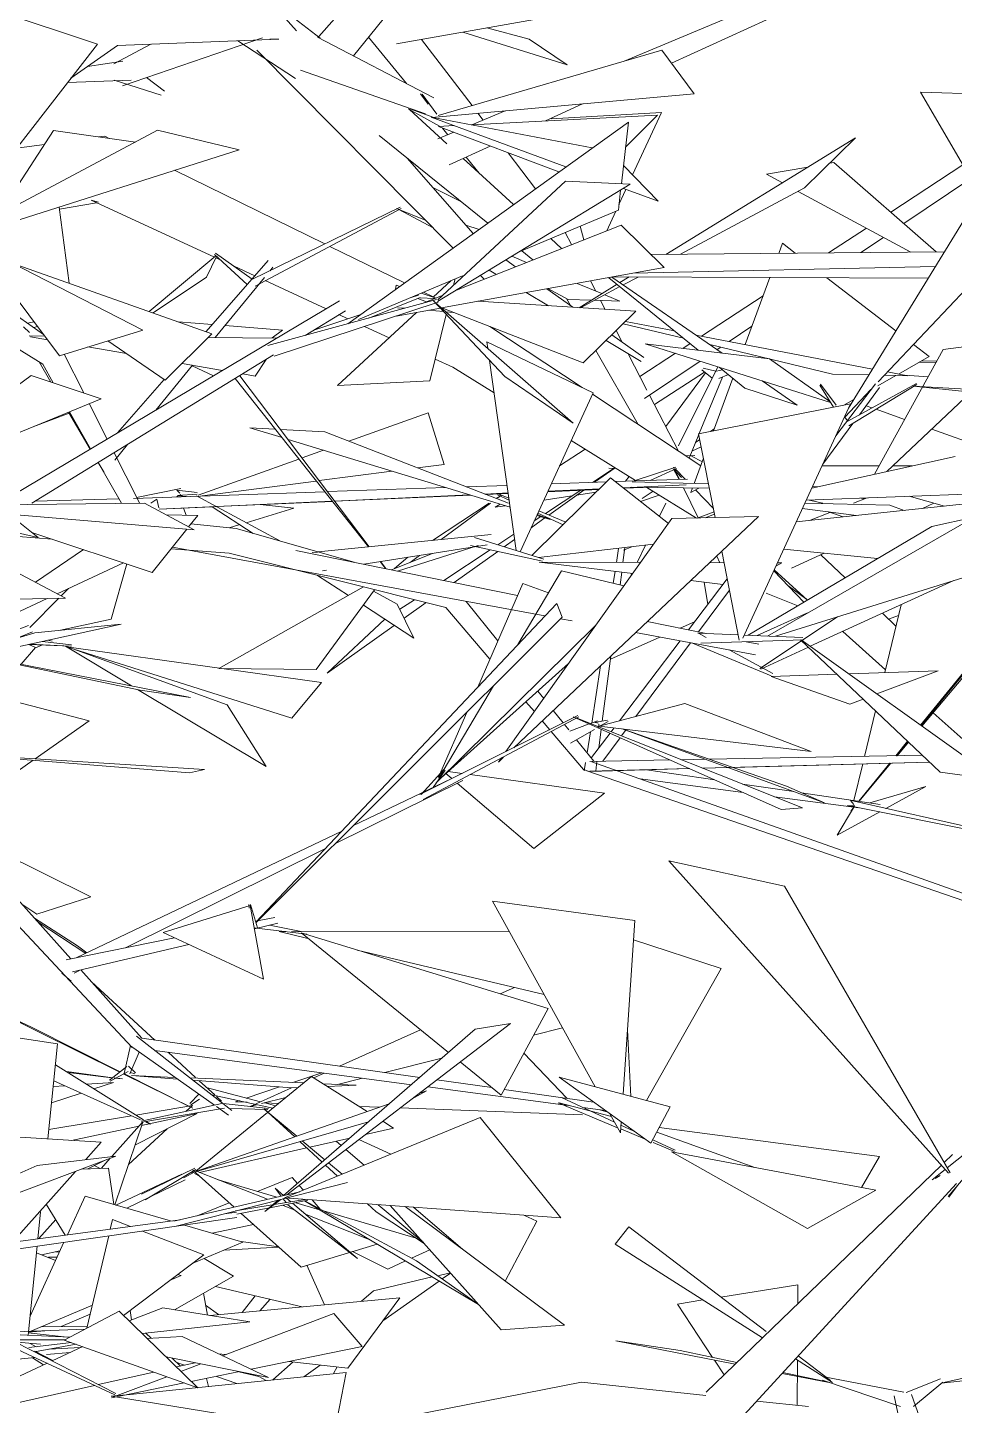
# Model space of a CAD drawing. Header units: millimetres. Extents: x 78096 to 288885, y -20632 to 149556.
# Drawn here: x 252713.9 to 253022, y 92633.3 to 93091.3 of the extents above; entities that cross this region are included whole.
import ezdxf

# ---------------------------------------------------------------- set-up
doc = ezdxf.new("R2010")
doc.units = ezdxf.units.MM
doc.layers.add('G-IMPT', color=8, linetype='Continuous', lineweight=9)
doc.layers.add('L-PLNT', color=71, linetype='Continuous', lineweight=9)

# ---------------------------------------------------------------- blocks, each defined once
blk = doc.blocks.new('ZZ-V - Tree Broadleaf 1 - 3dtree rotund SIMPLU-4826059-TOMH A-A')
at = {"layer": 'G-IMPT'}
for p, q in [((27140.07, 93085.89), (27284.32, 93111.38)), ((27184.18, 93087.42), (27170.14, 93091.2)), ((27130.86, 93088.14), (27143.4, 93072.69)), ((27148.45, 93087.37), (27165.25, 93065.34)), ((27196.8, 93078.94), (27162.13, 93089.78)), ((27184.18, 93087.42), (27196.8, 93078.94)), ((27314.3, 93069.79), (27333.98, 93035.99)), ((27314.3, 93069.79), (27347.87, 93068.77)), ((27167.19, 93062.79), (27168.9, 93060.55)), ((27041.2, 93054.94), (27043.12, 93055.2)), ((27043.12, 93055.2), (27044.64, 93054.45)), ((27155.42, 93057.88), (27157.22, 93055.67)), ((27013.84, 93051.22), (27023.07, 93052.47)), ((27177.21, 93049.66), (27186.33, 93037.7)), ((27163.27, 93048.22), (27167.57, 93042.92)), ((27328.36, 93045.64), (27304.39, 93029.92)), ((27066.35, 93043.83), (27116.29, 93019.38)), ((27330.98, 93041.14), (27308.74, 93026.13)), ((27028.09, 93030.88), (27040.35, 93033.08)), ((27038.59, 93033.89), (27041.11, 93033.22)), ((27038.59, 93033.89), (27079.6, 93014.97)), ((27196.23, 93023.2), (27198.32, 93019.15)), ((27296.29, 93024.61), (27283.72, 93016.37)), ((27117.97, 93018.56), (27142.81, 93006.39)), ((27301.96, 93021.55), (27294.44, 93016.47)), ((27080.06, 93014.75), (27081.5, 93014.09)), ((27086.11, 93011.96), (27093.04, 93008.76)), ((27096.5, 93007.17), (27116.7, 92997.84)), ((27204.58, 93007.06), (27206.32, 93003.69)), ((27149.1, 93003.32), (27152.35, 93001.73)), ((27196.58, 93001.23), (27197.93, 92998.87)), ((27207.94, 93000.57), (27209.46, 92997.62)), ((27261.97, 93002.12), (27241.52, 92988.7)), ((27120.95, 92995.88), (27123.95, 92994.49)), ((27129.5, 92991.93), (27137.67, 92988.16)), ((27171.13, 92991.93), (27201.88, 92971.64)), ((27213.12, 92990.56), (27215.12, 92986.7)), ((27258.28, 92992.05), (27250.7, 92986.94)), ((27237.73, 92986.22), (27235.33, 92984.65)), ((27153, 92981.08), (27158.87, 92978.37)), ((27206.41, 92983.99), (27220.46, 92959.37)), ((27217.09, 92982.88), (27223.38, 92970.73)), ((27232.83, 92983.01), (27221.03, 92975.27)), ((27247.87, 92985.02), (27246.67, 92984.22)), ((27158.87, 92978.37), (27172.56, 92969.9)), ((27241.04, 92980.41), (27222.56, 92967.94)), ((27225.82, 92966.01), (27242.49, 92976.79)), ((27242.8, 92976.54), (27229.64, 92958.65)), ((27246.98, 92978.53), (27233.81, 92952.29)), ((27241.65, 92977.47), (27245.07, 92974.72)), ((27242.01, 92978.04), (27246.26, 92977.08)), ((27248.43, 92977.53), (27246.47, 92977.03)), ((27319.55, 92980.09), (27313.71, 92979.96)), ((27319.8, 92980.55), (27314.46, 92980.39)), ((27248.5, 92975.1), (27240.74, 92956.31)), ((27250.43, 92975.91), (27247.3, 92974.6)), ((27309.04, 92975.72), (27316.82, 92975.15)), ((27205.22, 92969.43), (27241.24, 92945.65)), ((27224.24, 92969.07), (27233.84, 92950.53)), ((27298.13, 92964.88), (27296.18, 92965.57)), ((27309.02, 92961), (27299.52, 92964.39)), ((27245.75, 92957.95), (27244.53, 92957.05)), ((27337.48, 92950.87), (27318.03, 92957.8)), ((27198.16, 92954.04), (27219.61, 92940.76)), ((27240.61, 92955.98), (27237.39, 92948.19)), ((27240.92, 92954.39), (27239.53, 92953.37)), ((27194.28, 92945.61), (27202.84, 92951.14)), ((27236.34, 92948.88), (27239.29, 92949.02)), ((27241.61, 92947.08), (27238.22, 92948.84)), ((27238.33, 92950.45), (27241.41, 92951.88)), ((27205.32, 92940.1), (27212.77, 92945)), ((27205.96, 92940.12), (27212.78, 92944.99)), ((27210.73, 92944.85), (27213.25, 92944.69)), ((27300.52, 92945.58), (27281.55, 92945.63)), ((27311.52, 92945.55), (27305.12, 92945.57)), ((27217.45, 92942.09), (27216.26, 92940.48)), ((27189.05, 92934.22), (27198.55, 92935.64)), ((27189.6, 92929.75), (27201.39, 92937.51)), ((27190.75, 92929.26), (27202.36, 92937.55)), ((27199.98, 92935.85), (27206.49, 92936.82)), ((27221.27, 92933.76), (27227.48, 92935.88)), ((27221.82, 92934.74), (27225.43, 92937.15)), ((27223.38, 92938.42), (27239.81, 92928.25)), ((27296.55, 92934.93), (27291.98, 92933.15)), ((27172.96, 92931.81), (27174.55, 92932.84)), ((27172.96, 92931.81), (27176.28, 92932.31)), ((27227.54, 92928.85), (27229.63, 92933.15)), ((27295.69, 92934.6), (27294.42, 92934.85)), ((27318.75, 92933.15), (27314.97, 92931.44)), ((27184.84, 92925.04), (27189.86, 92928.62)), ((27185.88, 92927.3), (27188.04, 92928.72)), ((27284.19, 92930.12), (27277.37, 92927.46)), ((27173.83, 92919.37), (27179.12, 92922.85)), ((27155.84, 92907.52), (27171.24, 92917.66)), ((27159.31, 92906.82), (27173.75, 92917.12)), ((27175.95, 92918.7), (27179.36, 92921.13)), ((27220.08, 92913.48), (27222.86, 92919.21)), ((27282.28, 92916.56), (27271.36, 92911.6)), ((27281.17, 92916.06), (27289.23, 92908.39)), ((27217.54, 92908.23), (27218.32, 92909.85)), ((27265.63, 92910.99), (27276.76, 92901)), ((27243.57, 92899.51), (27242.37, 92906.94)), ((27276.55, 92901.2), (27270.18, 92905.84)), ((27141.23, 92897.91), (27146.09, 92901.11)), ((27142.68, 92894.94), (27149.96, 92900.14)), ((27136.28, 92894.6), (27117.06, 92876.65)), ((27239.19, 92893.73), (27234.38, 92891.61)), ((27301.62, 92896.59), (27306.12, 92892.31)), ((27306.96, 92895.82), (27303.66, 92894.65)), ((27117.06, 92876.65), (27139.38, 92892.58)), ((27288.42, 92890.54), (27302.63, 92877.8)), ((27020.17, 92885.16), (27022.41, 92886.07)), ((27024.18, 92887.61), (27025.63, 92887.37)), ((27227.7, 92888.66), (27211.2, 92881.38)), ((27318.51, 92863.55), (27332.44, 92851.05)), ((27038.54, 92802.3), (26980.66, 92831.05)), ((27038.54, 92802.3), (27020.55, 92796.62)), ((27020.55, 92796.62), (27015.59, 92799.93))]:
    blk.add_line(p, q, dxfattribs=at)
blk = doc.blocks.new('ZZ-V - Tree Broadleaf 1 - 3dtree rotund SIMPLU-4826034-TOMH A-A')
at = {"layer": 'G-IMPT'}
for p, q in [((27213.49, 93200.55), (27114.32, 93088.28)), ((27208.54, 93184.11), (27125.77, 93081.86)), ((27284.02, 93108.69), (27215.76, 93080.14)), ((26997.62, 93100.01), (27040.69, 93085.8)), ((27095.55, 93102.61), (27114.75, 93087.78)), ((27106.83, 93090.17), (27102.25, 93095.43)), ((27275.71, 93099.62), (27231.53, 93079.42)), ((27047.35, 93085.37), (27101.01, 93087.47)), ((27048.99, 93071.96), (27095.6, 93087.88)), ((27087.39, 93086.93), (27106.58, 93074.31)), ((27101.01, 93087.47), (27097.99, 93087.42)), ((27152.56, 93067.93), (27113.84, 93088.07)), ((26993.47, 93024.98), (27040.69, 93085.8)), ((27031.89, 93074.46), (27047.35, 93085.37)), ((27046.15, 93079.24), (27058.49, 93085.8)), ((27158.96, 93018.01), (27093.65, 93083.79)), ((27228.29, 93083.82), (27153.97, 93062.04)), ((27228.29, 93083.82), (27239.03, 93069.24)), ((27037.36, 93078.32), (27049.2, 93080.14)), ((27149.79, 93062.59), (27108.25, 93077.07)), ((27030.78, 93073.04), (27051.89, 93073.84)), ((27061.89, 93068.77), (27046.29, 93073.84)), ((27063, 93070.13), (27056.98, 93074.68)), ((27356.77, 93073.18), (27290.36, 92964.77)), ((27150.67, 93065.79), (27148.04, 93069.21)), ((27153.5, 93062.52), (27148.63, 93069.1)), ((27239.03, 93069.24), (27151.83, 93061.41)), ((27391.02, 93069.68), (27300.21, 92973.49)), ((27154.4, 93058.46), (27143.97, 93064.3)), ((27144.48, 93064.02), (27156.9, 93052.67)), ((27152.51, 93061.36), (27144.58, 93064.32)), ((27176.19, 93063.6), (27165.17, 93058.99)), ((27201.97, 93065.91), (27189.63, 93060.27)), ((27217.18, 93059.88), (27123.91, 92992.8)), ((27205.19, 93051.26), (27151.66, 93061.54)), ((27196.4, 93044.94), (27151.66, 93061.54)), ((27159.34, 93058.69), (27154.03, 93058.41)), ((27226.83, 93062.21), (27164.98, 93058.98)), ((27228.22, 93063.09), (27191.53, 93060.95)), ((27217.18, 93059.88), (27214.85, 93039.33)), ((27226.83, 93062.21), (27216.23, 93051.55)), ((27228.22, 93063.09), (27218.61, 93042.3)), ((26993.06, 93021.2), (27060.7, 93057.15)), ((27026.06, 93057.06), (27007.81, 93029.04)), ((27026.06, 93057.06), (27053.33, 93053.23)), ((27087.79, 93050.66), (27060.7, 93057.15)), ((27134.37, 93055.45), (27170.43, 93026.26)), ((27159.16, 93056.47), (27153.87, 93054.26)), ((27194.1, 93043.28), (27154.03, 93058.41)), ((27292.71, 93054.63), (27229.61, 93015.88)), ((27292.71, 93054.63), (27275.77, 93037.96)), ((27087.79, 93050.66), (26994.56, 93020.94)), ((27171.3, 93051.89), (27157.62, 93045.64)), ((27165.6, 93022.78), (27143.68, 93047.92)), ((27162.27, 93047.76), (27179.03, 93032.45)), ((27215.54, 93045.47), (27227.09, 93033.55)), ((27263.12, 93042.51), (27276.87, 93044.9)), ((27284.1, 93046.16), (27285.48, 93046.4)), ((27319.55, 93016.7), (27285.48, 93046.4)), ((27263.12, 93042.51), (27268.37, 93039.68)), ((27152.19, 93038.16), (27161.69, 93033.34)), ((27217.84, 93039.2), (27153.79, 93000.24)), ((27196.33, 93040.18), (27153.87, 93000.83)), ((27196.33, 93040.18), (27217.84, 93039.2)), ((27214.61, 93037.23), (27213.86, 93030.63)), ((27216.4, 93037.51), (27214.07, 93032.47)), ((27227.09, 93033.55), (27215.58, 93037.82)), ((27275.77, 93037.96), (27234.53, 93015.92)), ((27273.64, 93036.83), (27311.1, 93016.63)), ((27027.99, 93031.6), (27031.28, 93006.3)), ((27141.37, 93031.64), (27092.23, 93007.61)), ((27141.71, 93031.16), (27093.13, 93005.38)), ((27140.07, 93031.19), (27149.94, 93027.1)), ((27152.32, 93024.7), (27140.88, 93030.76)), ((27213.86, 93030.63), (27180.9, 93016.73)), ((27213.07, 93030.3), (27210.05, 93023.77)), ((27214.74, 93025.62), (27160.05, 93004.05)), ((27167.54, 93024.18), (27163.12, 93025.62)), ((27201.2, 93025.3), (27202.43, 93020.77)), ((27214.74, 93025.62), (27229.04, 93011.49)), ((27028.07, 92982.22), (27000.49, 93019.04)), ((27055.85, 92990.7), (27000.7, 93018.97)), ((27191.39, 93021.16), (27195.01, 93017.84)), ((27268.38, 93019.57), (27267.15, 93016.22)), ((27268.38, 93019.57), (27272.64, 93016.27)), ((27078.79, 92989.51), (27012.4, 93012.97)), ((27057.89, 92996.9), (27080.09, 93015.38)), ((27097.46, 93013.82), (27076.82, 92990.21)), ((27077, 93008.31), (27080.28, 93015.2)), ((27079.59, 93015.84), (27090.49, 93005.85)), ((27079.94, 93016.35), (27092.11, 93007.69)), ((27179.67, 93011.79), (27176.48, 93014.04)), ((27178.47, 93015.25), (27183.33, 93013.23)), ((27181.75, 93017.09), (27185.48, 93014.08)), ((27322.18, 93016.73), (27224.64, 93015.83)), ((26990.85, 93011.79), (27022.78, 92989.28)), ((27077, 93008.31), (27059.24, 92996.42)), ((27099.06, 93011.65), (27098.09, 93010.47)), ((27162.03, 93008.77), (27127.46, 92994.2)), ((27229.04, 93011.49), (27155.09, 92998.11)), ((27169.23, 93007.67), (27168.01, 93008.89)), ((27173.11, 93009.31), (27170.89, 93010.65)), ((27211.7, 93008.35), (27248.35, 92983.06)), ((27211.97, 93008.4), (27316.85, 93008.02)), ((27217.4, 93008.38), (27214.36, 93006.51)), ((27220.4, 93008.37), (27215.48, 93005.74)), ((27319.17, 93011.81), (27218.66, 93009.61)), ((27264.21, 93008.21), (27256.02, 92985.91)), ((27096.2, 93008.16), (27079.88, 92988.26)), ((27140.01, 93005.62), (27139.78, 93004.21)), ((27140.01, 93005.62), (27141.21, 93005.24)), ((27152.29, 93001.68), (27158.24, 93007.18)), ((27159.08, 93005.66), (27159.6, 93007.75)), ((27198.73, 92998.3), (27190.05, 93004.44)), ((27197.18, 93000.91), (27190.41, 93004.5)), ((27200.13, 93006.26), (27208.38, 93002.84)), ((27213.44, 93005.95), (27200.78, 92998.17)), ((27214.4, 93005.16), (27201.26, 92998.14)), ((27240.43, 92984.02), (27210.75, 93008.13)), ((27283.18, 93008.14), (27306.09, 92990.45)), ((26984.59, 93002.97), (27022.55, 92979.39)), ((27121.16, 93000.49), (27008.09, 92933.15)), ((27153.45, 93000.84), (27097.37, 92985.57)), ((27153.94, 92999.97), (27099.45, 92982.05)), ((27147.94, 93001.54), (27130.89, 92994.7)), ((27147.4, 93002.36), (27144.61, 93001.43)), ((27150.08, 93000.12), (27147.19, 93001.24)), ((27152.79, 93001.19), (27147.94, 93001.5)), ((27148.27, 93002.97), (27153.25, 93001.37)), ((27155.34, 93002.2), (27148.44, 92999.47)), ((27152.4, 93000.47), (27176.13, 92975.28)), ((27198.81, 92959.81), (27152.99, 92999.95)), ((27219.67, 92996.98), (27167.11, 93000.29)), ((27190.59, 92998.81), (27183.27, 93003.21)), ((27197.18, 93000.91), (27204.85, 93000.67)), ((27205.93, 93000.63), (27214.32, 93000.37)), ((27209.32, 93002.45), (27214.32, 93000.37)), ((27123.17, 92997.16), (27109.81, 92988.96)), ((27128.29, 92995.95), (27112.64, 92990.69)), ((27120.5, 92972.29), (27146.82, 92996.62)), ((27154.69, 92998.04), (27140, 92995.39)), ((27140.46, 92998.17), (27142.91, 92997.97)), ((27150.69, 92997.32), (27155.77, 92996.89)), ((27151.21, 92973.85), (27156.68, 92995.93)), ((27202.2, 92979.86), (27155.19, 92998.13)), ((27156.56, 92996.83), (27159.08, 92996.62)), ((27219.67, 92996.98), (27202.2, 92979.86)), ((27018.11, 92989.93), (27016.16, 92991.79)), ((27019.66, 92993.45), (27017.5, 92993.01)), ((27020.8, 92991.93), (27019.54, 92991.57)), ((27028.07, 92982.22), (27055.85, 92990.7)), ((27078.86, 92992.55), (27067.6, 92993.47)), ((27102.21, 92990.66), (27083.12, 92992.21)), ((27102.21, 92990.66), (27098.75, 92988.1)), ((27235.54, 92988), (27215.44, 92992.84)), ((27232.54, 92990.43), (27216.19, 92993.58)), ((27023.18, 92988.74), (27017.97, 92988.79)), ((27024.16, 92987.45), (27018.41, 92988.45)), ((27063.24, 92974.06), (27044.15, 92987.13)), ((27078.79, 92989.51), (27063.24, 92974.06)), ((27100.32, 92988.09), (27077.55, 92988.28)), ((27170.19, 92986.84), (27170.5, 92984.61)), ((27170.19, 92986.84), (27205.45, 92969.92)), ((27221.39, 92980.3), (27209.77, 92987.28)), ((27222.38, 92981.56), (27211.67, 92989.14)), ((27264.1, 92981.13), (27222.8, 92986.18)), ((27222.8, 92986.18), (27284.39, 92966.69)), ((27298.32, 92977.78), (27239.65, 92989.06)), ((27285.04, 92976.07), (27244.23, 92985.9)), ((27311.95, 92985.93), (27317.14, 92981.92)), ((27321.86, 92984.29), (27349.96, 92988.05)), ((27099.27, 92982.49), (27018.91, 92933.15)), ((27029.67, 92982.71), (27036.19, 92969.83)), ((27050.33, 92982.9), (27037.55, 92985.12)), ((27096.76, 92980.94), (27093.19, 92975.44)), ((27264.1, 92981.13), (27284.18, 92967.02)), ((27321.86, 92984.29), (27298.98, 92942.79)), ((27306.97, 92976.11), (27317.14, 92981.92)), ((27021.29, 92980.17), (27025.23, 92973.46)), ((27022.55, 92979.39), (27026.05, 92973.19)), ((27072.35, 92979.07), (27060.1, 92964.13)), ((27082.28, 92977.34), (27068.89, 92979.67)), ((27079.27, 92975.55), (27072.17, 92978.85)), ((27093.19, 92975.44), (27088.99, 92976.17)), ((27171.05, 92980.67), (27179.88, 92917.46)), ((27255.9, 92971.46), (27247.34, 92978.42)), ((27309.93, 92975.54), (27303.35, 92976.81)), ((26973.6, 92942.76), (27018.69, 92975.63)), ((27041.92, 92967.92), (27018.69, 92975.63)), ((27062.89, 92974.3), (27047.37, 92956.55)), ((27086.52, 92974.66), (27130.76, 92918.66)), ((27088.06, 92975.53), (27131.06, 92918.69)), ((27151.21, 92973.85), (27120.5, 92972.29)), ((27198.81, 92959.81), (27176.13, 92975.28)), ((27251.91, 92974.7), (27245.49, 92957.24)), ((27261.63, 92973.89), (27273.32, 92965.82)), ((27280.82, 92972.41), (27285.4, 92965.07)), ((27281.05, 92972.77), (27286.23, 92965.75)), ((27297.12, 92975.81), (27285.04, 92976.07)), ((27299.28, 92972.89), (27286.11, 92955.53)), ((27312.91, 92973), (27290.12, 92960.48)), ((27313.11, 92972.67), (27290.5, 92958.89)), ((27300.65, 92971.61), (27293.98, 92962.6)), ((27300.06, 92972.17), (27306.12, 92975.62)), ((27309.93, 92975.54), (27302.3, 92975.7)), ((27391.56, 92963.92), (27311.97, 92972.06)), ((27398.45, 92967.2), (27312.01, 92972.09)), ((27041.92, 92967.92), (26990.04, 92946.47)), ((27181.17, 92917.05), (27205.45, 92969.92)), ((27255.9, 92971.46), (27273.32, 92965.82)), ((27288.79, 92965.74), (27292.1, 92967.62)), ((27297.82, 92970.95), (27289.16, 92961.78)), ((27331.02, 92970.11), (27303.15, 92943.71)), ((27031.28, 92963.16), (27019.54, 92958.67)), ((27031.11, 92963.45), (27038.33, 92951.16)), ((27031.47, 92963.6), (27038.46, 92951.24)), ((27037.98, 92966.29), (27043.94, 92954.51)), ((27124.31, 92953.81), (27150.64, 92963.25)), ((27155.94, 92946.09), (27150.64, 92963.25)), ((27240.55, 92956.27), (27291, 92966.17)), ((27291, 92966.17), (27255.18, 92888.28)), ((27091.32, 92958.27), (27102.07, 92954.98)), ((27091.32, 92958.27), (27099.84, 92957.81)), ((27291.83, 92959.7), (27281.79, 92946.15)), ((27289.14, 92961.8), (27290.07, 92960.54)), ((27101.54, 92957.72), (27116.29, 92956.93)), ((27104.07, 92954.37), (27177.87, 92931.82)), ((27177.33, 92933.15), (27116.29, 92956.93)), ((27240.55, 92956.27), (27246.04, 92928.39)), ((27046.25, 92949.94), (27053.98, 92934.67)), ((27050.72, 92952.68), (27046.5, 92947.54)), ((27108.72, 92948.22), (27115.84, 92950.77)), ((27325.77, 92948.7), (27278.13, 92938.19)), ((26988.24, 92947.91), (27020.97, 92921.79)), ((27040.95, 92946.69), (27042.91, 92943.35)), ((27041.01, 92946.72), (27048.68, 92933.15)), ((27074.17, 92935.83), (27107.7, 92947.85)), ((27155.94, 92946.09), (27147.08, 92944.94)), ((27232.91, 92945.19), (27219.06, 92940.57)), ((27233.19, 92944.75), (27224.38, 92940.76)), ((27232.75, 92944), (27232.18, 92945.17)), ((27234.11, 92941.1), (27232.19, 92944.46)), ((27234.86, 92941.69), (27232.3, 92944.49)), ((27232.72, 92944.62), (27236.05, 92941.17)), ((27242.15, 92948.14), (27239.08, 92939.77)), ((27113.46, 92940.56), (27075.51, 92935.62)), ((27138.57, 92943.83), (27114.42, 92940.68)), ((27211.3, 92941.56), (27185.14, 92915.79)), ((27209.98, 92940.26), (27191.53, 92939.62)), ((27211.3, 92941.56), (27230.55, 92926.49)), ((27236.82, 92941.19), (27212.83, 92940.36)), ((27243.82, 92939.64), (27218.42, 92940.34)), ((27234.16, 92941.1), (27232.93, 92943.63)), ((27263.41, 92889.04), (27353.05, 92940.53)), ((27020.97, 92921.79), (26956.15, 92936.07)), ((27116.27, 92937), (27052.67, 92934.79)), ((27068.42, 92938.06), (27053.71, 92935.05)), ((27068.35, 92935.8), (27066.85, 92935.28)), ((27073.83, 92936.69), (27067.09, 92937.54)), ((27067.09, 92937.54), (27068.15, 92936.5)), ((27073.89, 92936.24), (27067.34, 92935.7)), ((27070.23, 92935.4), (27067.92, 92935.65)), ((27068.42, 92936.05), (27068.15, 92935.7)), ((27101.6, 92920.52), (27073.59, 92935.59)), ((27156.37, 92938.39), (27117.19, 92937.03)), ((27119.55, 92933.91), (27164.27, 92935.98)), ((27164.31, 92935.97), (27119.56, 92933.89)), ((27164.67, 92935.86), (27119.61, 92933.83)), ((27176.85, 92939.11), (27163.26, 92938.63)), ((27169.46, 92936.22), (27177.21, 92936.58)), ((27177.21, 92936.57), (27169.49, 92936.21)), ((27177.23, 92936.42), (27169.8, 92936.09)), ((27173.29, 92934.73), (27174.58, 92935.57)), ((27173.67, 92935.99), (27177.54, 92934.23)), ((27173.76, 92934.94), (27174.97, 92935.82)), ((27173.9, 92936.35), (27177.45, 92934.85)), ((27207.46, 92937.78), (27190.34, 92937.01)), ((27207.66, 92937.98), (27190.41, 92937.18)), ((27190.42, 92937.19), (27207.67, 92937.98)), ((27215.41, 92938.34), (27236.38, 92939.31)), ((27236.38, 92939.31), (27215.42, 92938.34)), ((27222.11, 92938.44), (27215.66, 92938.15)), ((27244.11, 92938.19), (27218.12, 92938.48)), ((27240.36, 92928.36), (27235.53, 92938.29)), ((27238.52, 92938.25), (27237.96, 92936.71)), ((27237.96, 92936.71), (27240.61, 92938.23)), ((27239.5, 92937.6), (27245.43, 92931.45)), ((27337.96, 92936.52), (27276.28, 92934.16)), ((27280.19, 92938.64), (27278.36, 92938.69)), ((27322.3, 92932.21), (27310.49, 92935.47)), ((27314.49, 92859.29), (27380.02, 92939.08)), ((27030.1, 92901.61), (26971.62, 92932.66)), ((27056.36, 92933.18), (27007.35, 92932.65)), ((27047.83, 92934.65), (27020.02, 92933.84)), ((27053.98, 92934.67), (27054.69, 92933.16)), ((27056.36, 92933.18), (27072.84, 92924.3)), ((27058.47, 92933.15), (27060.44, 92934.5)), ((27061.11, 92931.62), (27060.44, 92934.5)), ((27061.21, 92931.22), (27118.74, 92933.87)), ((27118.76, 92933.85), (27061.21, 92931.19)), ((27078.99, 92932.01), (27061.21, 92931.21)), ((27070.24, 92929.17), (27069.31, 92931.57)), ((27092.48, 92923.12), (27078.84, 92932)), ((27118.8, 92933.8), (27080.16, 92932.06)), ((27106.02, 92931.49), (27090.13, 92926.69)), ((27106.02, 92931.49), (27094.77, 92932.72)), ((27152.11, 92920.83), (27170.9, 92933.15)), ((27154.96, 92921.12), (27171.33, 92933.15)), ((27187.42, 92930.66), (27196.4, 92926.89)), ((27342.23, 92934.32), (27272.99, 92927)), ((27275.01, 92931.39), (27293.02, 92929.12)), ((27304.06, 92932.5), (27275.85, 92933.22)), ((27281.78, 92933.15), (27277.27, 92934.19)), ((27304.06, 92932.5), (27308.82, 92930.79)), ((27011.22, 92929.57), (27072.84, 92924.3)), ((27063.51, 92929.32), (27074.03, 92929.08)), ((27071, 92925.29), (27074.03, 92929.08)), ((27071.79, 92926.27), (27086.78, 92924.74)), ((27087.99, 92926.05), (27084.45, 92924.98)), ((27231.67, 92928.06), (27176.48, 92850.62)), ((27260.43, 92928.71), (27179.08, 92851.92)), ((27186.71, 92929.12), (27191.18, 92927.76)), ((27191.18, 92927.76), (27186.86, 92929.44)), ((27187.07, 92929.89), (27195.54, 92926.04)), ((27260.43, 92928.71), (27231.67, 92928.06)), ((27245.66, 92930.28), (27240.07, 92928.25)), ((27245.81, 92929.51), (27242.77, 92928.31)), ((27283.67, 92930.3), (27288.58, 92928.65)), ((27332.09, 92928.49), (27318.02, 92925.45)), ((27008.68, 92922.55), (27025.65, 92921.21)), ((27058.95, 92910.19), (27018.89, 92923.45)), ((27058.95, 92910.19), (27070.38, 92924.51)), ((27086.78, 92924.74), (27126.08, 92913.55)), ((27171.62, 92922.81), (27114.07, 92916.97)), ((27189.04, 92914.56), (27166.05, 92921.83)), ((27318.02, 92925.45), (27257.02, 92889.3)), ((27020.15, 92906.9), (27036.03, 92917.77)), ((27065.24, 92918.07), (27084.45, 92916.55)), ((27189.46, 92895.71), (27065.62, 92918.55)), ((27180.37, 92902.55), (27106.67, 92917.48)), ((27113.83, 92916.94), (27112.05, 92916.76)), ((27170.21, 92919.33), (27129.27, 92912.9)), ((27140.42, 92910.64), (27167.22, 92919.07)), ((27188.69, 92913.9), (27164.66, 92919.08)), ((27187.35, 92915.1), (27225.59, 92919.53)), ((27213.95, 92918.18), (27213.23, 92913.5)), ((27216.04, 92918.42), (27215.4, 92913.5)), ((27218.34, 92918.69), (27215.53, 92917.58)), ((27248.24, 92917.2), (27254.04, 92887.68)), ((27363.84, 92919.49), (27266.05, 92888.94)), ((27300.02, 92914.79), (27268.81, 92917.91)), ((27362.88, 92919.19), (27314.32, 92859.41)), ((27049.37, 92913.36), (27027.37, 92903.06)), ((27045.31, 92894.67), (27050.47, 92912.99)), ((27084.45, 92916.55), (27156.52, 92898.49)), ((27134.64, 92913.75), (27136.45, 92911.45)), ((27134.78, 92913.77), (27136.55, 92911.43)), ((27138.41, 92911.05), (27152.08, 92916.48)), ((27143.9, 92915.2), (27139.48, 92911.48)), ((27144.62, 92913.52), (27147.72, 92915.8)), ((27221.28, 92913.48), (27187.56, 92913.57)), ((27218.66, 92909.81), (27187.56, 92913.57)), ((27248.98, 92913.41), (27244.23, 92913.42)), ((27247.64, 92913.41), (27246.56, 92915.62)), ((27268.2, 92913.35), (27266.18, 92912.2)), ((27268.2, 92913.35), (27266.71, 92913.36)), ((27124.14, 92902.51), (27113.91, 92909.17)), ((27116.83, 92910.95), (27115.52, 92910.75)), ((27194.98, 92910.7), (27180.47, 92886.18)), ((27215.73, 92905.7), (27194.98, 92910.7)), ((27212.77, 92910.52), (27212.16, 92906.56)), ((27214.97, 92910.25), (27214.42, 92906.01)), ((27250.04, 92908.03), (27237.15, 92891.05)), ((27248.64, 92906.18), (27237.93, 92907.47)), ((27265.49, 92910.7), (27275.55, 92900.28)), ((27325.37, 92907.47), (27277.67, 92885.61)), ((27028.68, 92902.37), (27031.09, 92904.81)), ((27081.1, 92878.23), (27129.17, 92905.35)), ((27132.86, 92904.42), (27113.47, 92877.85)), ((27140.37, 92899.67), (27132.49, 92903.91)), ((27182.06, 92906.45), (27167.12, 92872.04)), ((27190.67, 92903.41), (27182.06, 92906.45)), ((27250.78, 92904.28), (27240.48, 92890.38)), ((27262.94, 92903.29), (27273.47, 92899.05)), ((27024.03, 92901.5), (26987, 92884.18)), ((27030.1, 92901.61), (27008.01, 92901.22)), ((27018.26, 92891.85), (27027.89, 92901.57)), ((27193.4, 92899.89), (27093.39, 92793.88)), ((27145.89, 92888.34), (27129.1, 92899.27)), ((27140.37, 92899.67), (27145.89, 92888.34)), ((27156.52, 92898.49), (27171.14, 92881.29)), ((27163.26, 92900.55), (27173.78, 92887.38)), ((27195.21, 92895.28), (27193.4, 92899.89)), ((27307.84, 92899.44), (27302.41, 92876.91)), ((27045.31, 92894.67), (27028.45, 92890.98)), ((27195.21, 92895.28), (27093.42, 92793.81)), ((27198.55, 92894.04), (27194.68, 92894.75)), ((27243.02, 92889.86), (27223.47, 92893.82)), ((27276.77, 92896.72), (27260.01, 92889.18)), ((27286.75, 92895.4), (27260.88, 92878.21)), ((27017.82, 92892.54), (26981.86, 92878.82)), ((27019.88, 92890.14), (26996.92, 92883.26)), ((27048.65, 92892.97), (27000.82, 92882.5)), ((27019.18, 92890.42), (27014.77, 92888.61)), ((27048.65, 92892.97), (27019.88, 92890.14)), ((27206.53, 92892.79), (27153.27, 92840.26)), ((27259.39, 92882.82), (27219.59, 92890.16)), ((27253.7, 92889.43), (27240.3, 92889.97)), ((27243.09, 92888.53), (27240.5, 92889.93)), ((27275.19, 92888.57), (27255.68, 92889.35)), ((27314.78, 92859.09), (27340.95, 92890.35)), ((27054.96, 92871.09), (26988.16, 92884.96)), ((27071.64, 92868.63), (26988.64, 92884.88)), ((27020.17, 92885.21), (27015.41, 92879.64)), ((27020.17, 92885.21), (27017.92, 92886.24)), ((27031.9, 92885.68), (27018.01, 92886.26)), ((27032.1, 92885.62), (27018.04, 92886.27)), ((27018.12, 92886.29), (27031.9, 92885.68)), ((27032.05, 92886.14), (27022.36, 92887.22)), ((27083.88, 92866.2), (27030.09, 92885.61)), ((27030.09, 92885.61), (27052.01, 92872.48)), ((27081.26, 92878.32), (27030.42, 92885.44)), ((27105.3, 92861.78), (27030.42, 92885.44)), ((27234.4, 92887.43), (27214.22, 92860.85)), ((27237.83, 92886.8), (27219.69, 92862.31)), ((27264.68, 92875.8), (27238.48, 92886.69)), ((27275.44, 92887.77), (27241.3, 92886.66)), ((27260.57, 92886.31), (27256.39, 92887.15)), ((27277.03, 92885.32), (27261.18, 92878.06)), ((27320.81, 92843.82), (27274.41, 92887.8)), ((27339.82, 92841.19), (27274.62, 92887.79)), ((27211.33, 92882.36), (27208.5, 92860.73)), ((27265.17, 92876.59), (27250.67, 92884.43)), ((27037.95, 92860.86), (26981.31, 92875.49)), ((27081.1, 92878.23), (27113.47, 92877.85)), ((27115.19, 92873.57), (27082.02, 92878.22)), ((27197.34, 92879.89), (27154.99, 92841.95)), ((27207.94, 92879.16), (27205, 92860.1)), ((27264.66, 92875.62), (27286.48, 92876.36)), ((27290.8, 92866.39), (27264.66, 92875.62)), ((27290.42, 92876.5), (27320.13, 92877.51)), ((27299.79, 92869.8), (27320.13, 92877.51)), ((27053.99, 92871.29), (27096.76, 92845.67)), ((27054.96, 92871.09), (27071.64, 92868.63)), ((27115.19, 92873.57), (27105.3, 92861.78)), ((27172.37, 92872.51), (27154.15, 92841.74)), ((27083.88, 92866.2), (27096.76, 92845.67)), ((27183.14, 92867.17), (27185.94, 92863.89)), ((27187.1, 92870.72), (27189.06, 92868.27)), ((27235.91, 92866.64), (27207.46, 92859.04)), ((27235.91, 92866.64), (27277.99, 92850.64)), ((27290.8, 92866.39), (27295.23, 92868.07)), ((27200.41, 92862.59), (27147.92, 92836.33)), ((27200.67, 92862.18), (27149, 92834.68)), ((27163.48, 92863.65), (27154.12, 92842.1)), ((27192.21, 92864.32), (27195.54, 92860.16)), ((27198.84, 92862.2), (27267.94, 92831.37)), ((27275.11, 92831.9), (27199.79, 92861.82)), ((27299.35, 92864.17), (27295.71, 92849.04)), ((27037.95, 92860.86), (27019.99, 92848.22)), ((27188.53, 92860.84), (27191.03, 92857.9)), ((27191.52, 92857.31), (27202.27, 92844.68)), ((27195.94, 92859.66), (27197.37, 92857.86)), ((27204.21, 92859.8), (27197.76, 92857.38)), ((27205.92, 92858), (27197.94, 92853.38)), ((27204.55, 92857.21), (27203.48, 92850.23)), ((27206.88, 92860.81), (27204.55, 92859.93)), ((27210.27, 92861.05), (27205.95, 92860.26)), ((27207.13, 92860.07), (27206.12, 92860.26)), ((27210.49, 92860.66), (27207.21, 92858.87)), ((27207.39, 92859.68), (27207.21, 92858.67)), ((27208.15, 92858.04), (27207.33, 92851.77)), ((27277.99, 92850.64), (27207.46, 92859.04)), ((27212.4, 92858.45), (27211.44, 92857.19)), ((27216.47, 92857.97), (27214.89, 92855.82)), ((27282.33, 92833.62), (27215.14, 92858.13)), ((27269.71, 92839.12), (27216.16, 92857.86)), ((27200, 92854.57), (27205.75, 92847.39)), ((27211.09, 92856.73), (27204.93, 92848.6)), ((27214.45, 92855.23), (27208.68, 92847.44)), ((27309.99, 92854.08), (27306.05, 92849.23)), ((27306.22, 92849.23), (27310.11, 92853.97)), ((27306.53, 92849.24), (27310.32, 92853.76)), ((27076.34, 92844.66), (26987.5, 92850.27)), ((26987.5, 92850.27), (27071.33, 92843.61)), ((27175.69, 92848.72), (27173.97, 92847.09)), ((27174.97, 92848.5), (27173.97, 92847.09)), ((27242.73, 92848.06), (27234.79, 92847.92)), ((27314.94, 92849.39), (27244.08, 92848.09)), ((27019.31, 92847.75), (27010.57, 92841.6)), ((27076.34, 92844.66), (27071.33, 92843.61)), ((27155.98, 92844.82), (27148.34, 92836.39)), ((27156.27, 92844.4), (27152.31, 92838.66)), ((27158.51, 92841.63), (27156.52, 92843.33)), ((27161.98, 92843.36), (27157.29, 92844.01)), ((27205.04, 92843.71), (27202.27, 92844.68)), ((27202.98, 92846.99), (27202.55, 92844.18)), ((27363.31, 92789.07), (27203.42, 92844.22)), ((27204.34, 92844.1), (27237.4, 92845)), ((27231, 92847.85), (27204.42, 92847.36)), ((27237.5, 92844.95), (27204.56, 92844.05)), ((27381.76, 92784.6), (27205.09, 92847.25)), ((27206.76, 92847.4), (27206.33, 92844.14)), ((27237.42, 92844.99), (27213.28, 92844.34)), ((27223.22, 92844.56), (27245.9, 92841.2)), ((27241.84, 92845.12), (27317.3, 92847.15)), ((27250.22, 92845.33), (27241.87, 92845.11)), ((27317.33, 92847.13), (27241.95, 92845.07)), ((27317.33, 92847.12), (27251.84, 92845.37)), ((27295.1, 92846.52), (27292.17, 92834.35)), ((27304.05, 92846.77), (27293.77, 92834.11)), ((27293.8, 92834.1), (27304.2, 92846.77)), ((27293.86, 92834.1), (27304.47, 92846.78)), ((27320.81, 92843.82), (27339.82, 92841.19)), ((27162.21, 92841.06), (27119.62, 92819.93)), ((27158.32, 92841.53), (27125.65, 92825.94)), ((27185.75, 92818.39), (27160.29, 92840.11)), ((27209.22, 92836.83), (27164.63, 92843)), ((27221.1, 92841.57), (27255.3, 92837.01)), ((27255.15, 92839.83), (27272.24, 92837.3)), ((27269.71, 92839.12), (27282.33, 92833.62)), ((27316.02, 92838.96), (27297.47, 92833.56)), ((27316.02, 92838.96), (27302.82, 92831.72)), ((27209.22, 92836.83), (27185.75, 92818.39)), ((27265.76, 92835.62), (27293.77, 92831.88)), ((27274.73, 92836.93), (27300.93, 92833.05)), ((27292.18, 92833), (27290.98, 92834.36)), ((27347.84, 92821.56), (27291.22, 92834.33)), ((27275.11, 92831.9), (27267.94, 92831.37)), ((27286.55, 92822.79), (27292.03, 92831.91)), ((27300.79, 92830.61), (27286.55, 92822.79)), ((27291.93, 92832.56), (27289.94, 92832.56)), ((27347.72, 92821.13), (27290.7, 92832.58)), ((27292.14, 92832.1), (27291.11, 92830.83)), ((27291.11, 92830.83), (27292.15, 92832.1)), ((27292.43, 92832.56), (27292.01, 92832.56)), ((27121.98, 92824.19), (27033.68, 92782.04)), ((27000.12, 92817.25), (27031.91, 92781.68)), ((27116.5, 92818.38), (27049.99, 92785.37)), ((26996.56, 92811.76), (27052.27, 92752.26)), ((27269.1, 92805.9), (27230.6, 92814.32)), ((27323.59, 92710.53), (27230.6, 92814.32)), ((27269.1, 92805.9), (27324.1, 92710.58)), ((27062.58, 92790.46), (27091.46, 92799.43)), ((27091.02, 92799.82), (27091.14, 92798.62)), ((27095.91, 92775.02), (27091.46, 92799.43)), ((27091.54, 92799.82), (27093.96, 92792.07)), ((27219.31, 92794.42), (27172.06, 92800.94)), ((27206.1, 92739.2), (27172.06, 92800.94)), ((27034.12, 92786.06), (27019.77, 92795.27)), ((27020.99, 92793.9), (27036.84, 92783.55)), ((27100.71, 92793.56), (27092.87, 92791.7)), ((27099.68, 92795.52), (27093.29, 92794.21)), ((27219.31, 92794.42), (27215.41, 92736.7)), ((27066.35, 92788.71), (27030.37, 92781.37)), ((27062.58, 92790.46), (27095.91, 92775.02)), ((27092.71, 92792.05), (27110.28, 92789.93)), ((27108.44, 92790.77), (27097.94, 92792.9)), ((27103.3, 92790.78), (27101.15, 92790.78)), ((27110.69, 92788.52), (27101.15, 92790.78)), ((27177.73, 92790.65), (27105.2, 92790.78)), ((27108.46, 92790.34), (27190.49, 92765.21)), ((27157.39, 92750.59), (27108.72, 92790.13)), ((27071.04, 92786.54), (27032.46, 92777.42)), ((27034.12, 92786.06), (27037.21, 92783.73)), ((27189.15, 92769.93), (27127, 92784.66)), ((27248.02, 92778.48), (27218.88, 92788.03)), ((27031.98, 92774.28), (27028.89, 92776.93)), ((27034.74, 92777.81), (27033.03, 92776.96)), ((27035.18, 92778.02), (27055.46, 92755.34)), ((27248.02, 92778.48), (27223.18, 92734.62)), ((27059.83, 92754.72), (27038.69, 92774.1)), ((27179.38, 92772.25), (27174.57, 92770.08)), ((27001.76, 92767.05), (27048.11, 92744.08)), ((27001.76, 92767.05), (27018.81, 92759)), ((27174.86, 92736.4), (27190.49, 92765.21)), ((27027.44, 92753.53), (26987.34, 92759.57)), ((27048.25, 92744.19), (27018.81, 92759)), ((27166.31, 92758.33), (27102.53, 92703.04)), ((27103.69, 92703.31), (27178, 92760.29)), ((27148.08, 92758.16), (27121.19, 92746.06)), ((27166.31, 92758.33), (27178, 92760.29)), ((27195.29, 92758.79), (27185.7, 92756.38)), ((27216.86, 92758.15), (27217.96, 92736.02)), ((27027.44, 92753.53), (27024.25, 92721.86)), ((27049.59, 92743.62), (27051.72, 92752.94)), ((27079.62, 92733.11), (27051.67, 92752.77)), ((27085.42, 92731.35), (27053.72, 92755.97)), ((27055.46, 92755.34), (27147.82, 92742.29)), ((27051.46, 92743.55), (27054.61, 92750.7)), ((27059.8, 92751.26), (27145.06, 92739.9)), ((27073.36, 92742.32), (27064.26, 92750.66)), ((27155.22, 92748.72), (27136.21, 92743.93)), ((27174.86, 92736.4), (27161.26, 92747.45)), ((27182.43, 92750.35), (27196.7, 92735.39)), ((27026.74, 92746.54), (27056.01, 92728.22)), ((27030.42, 92744.24), (27045.78, 92742.21)), ((27030.95, 92743.9), (27045.54, 92742.19)), ((27044.72, 92741.37), (27050.47, 92745.96)), ((27044.99, 92741.02), (27050.94, 92744.25)), ((27049.26, 92743.51), (27072.39, 92732.04)), ((27070.98, 92732.75), (27049.44, 92743.59)), ((27053.39, 92743.87), (27051.03, 92746.01)), ((27053.15, 92743.53), (27051.74, 92743.99)), ((27066.49, 92742.34), (27052.05, 92742.97)), ((27052.05, 92742.97), (27067.29, 92741.78)), ((27111.86, 92742.65), (27073.44, 92711.2)), ((27115.28, 92743.87), (27105.67, 92740.64)), ((27111.86, 92742.65), (27130.42, 92730.96)), ((27116.09, 92743.76), (27112.6, 92742.19)), ((27026.01, 92739.31), (27029.88, 92739.57)), ((27026.2, 92741.23), (27055.07, 92728.23)), ((27037.1, 92740.06), (27046.06, 92740.65)), ((27039.57, 92738.51), (27046.06, 92740.65)), ((27046.29, 92742.1), (27049, 92741.79)), ((27046.35, 92742.14), (27049, 92741.79)), ((27109.22, 92740.49), (27071.55, 92742.12)), ((27072.52, 92741.37), (27105.19, 92738.82)), ((27079.71, 92736.5), (27074.57, 92741.21)), ((27094.86, 92734.21), (27076.89, 92738.94)), ((27101.18, 92739.14), (27090.17, 92735.44)), ((27105.19, 92738.86), (27091.46, 92732.68)), ((27107.29, 92738.91), (27105.19, 92738.82)), ((27126.73, 92739.73), (27115.75, 92740.2)), ((27126.73, 92739.73), (27117.14, 92739.32)), ((27128.8, 92742.07), (27120.55, 92739.99)), ((27150.48, 92739.18), (27197.21, 92732.96)), ((27153.49, 92741.49), (27171.78, 92738.91)), ((27175.91, 92738.33), (27205.65, 92734.13)), ((27194.18, 92742.4), (27231.08, 92732.5)), ((27194.18, 92742.4), (27224.68, 92720.41)), ((27025.45, 92733.83), (27035.35, 92737.11)), ((27055.21, 92727.79), (27082.09, 92733.64)), ((27071.47, 92733.63), (27074.45, 92736.74)), ((27071.75, 92733.2), (27074.65, 92735.12)), ((27137.66, 92733.49), (27073.43, 92711.06)), ((27098.97, 92732.09), (27078.72, 92736.56)), ((27081.92, 92734.47), (27080.28, 92735.98)), ((27082.53, 92733.6), (27097.53, 92732.03)), ((27087.89, 92734.67), (27086.57, 92734.23)), ((27086.57, 92734.23), (27090.52, 92734.08)), ((27103.32, 92735.66), (27095.26, 92733.63)), ((27096.19, 92733.87), (27100.91, 92733.69)), ((27099.92, 92732.87), (27096.75, 92733.71)), ((27150.12, 92737.84), (27145.14, 92735.09)), ((27150.12, 92737.84), (27147.56, 92736.95)), ((27213.59, 92725.61), (27193.87, 92733.85)), ((27211.55, 92729.32), (27194.22, 92733.86)), ((27212.56, 92727.47), (27194.97, 92735.6)), ((27024.56, 92724.96), (27052.08, 92729.58)), ((27053.18, 92719.84), (27073.85, 92730.27)), ((27053.47, 92729.81), (27072.29, 92732.97)), ((27055.37, 92726.33), (27073.85, 92730.27)), ((27055.42, 92727.42), (27082.94, 92732.12)), ((27072.29, 92732.97), (27070.22, 92731.06)), ((27084.31, 92729.81), (27080.29, 92732.64)), ((27097.37, 92731.66), (27084.55, 92732.03)), ((27093.59, 92733.21), (27091.46, 92732.68)), ((27096.13, 92731.85), (27106.27, 92722.53)), ((27106.95, 92722.76), (27096.18, 92731.81)), ((27167.94, 92729.01), (27102.94, 92702.24)), ((27127.69, 92732.68), (27134.59, 92732.42)), ((27141.32, 92732.16), (27201.96, 92729.88)), ((27167.94, 92729.01), (27194.77, 92695.65)), ((27202.09, 92732.31), (27209.55, 92731.32)), ((27210.39, 92730.71), (27207.73, 92731.56)), ((27214.54, 92723.89), (27211.03, 92730.25)), ((27231.08, 92732.5), (27224.68, 92720.41)), ((27032.1, 92721.37), (27054.48, 92726.14)), ((27055.65, 92727.46), (27045.47, 92716)), ((27046.5, 92700.01), (27055.76, 92727.48)), ((27063.93, 92725.26), (27050.99, 92713.35)), ((27056.84, 92727.44), (27058.37, 92726.75)), ((27056.89, 92727.67), (27058.37, 92726.75)), ((27072.06, 92710.58), (27130.86, 92727.59)), ((27129.85, 92723.37), (27139.1, 92725.49)), ((27135.54, 92727.73), (27139.1, 92725.49)), ((27214.79, 92727.54), (27214.54, 92723.89)), ((27222.81, 92721.76), (27214.64, 92725.17)), ((27219.04, 92724.48), (27214.71, 92726.48)), ((27300.62, 92716.01), (27227.44, 92725.62)), ((27341.39, 92726.74), (27323.15, 92712.23)), ((27342.69, 92725.4), (27323.48, 92702.71)), ((27004.61, 92723.08), (27041.99, 92720.76)), ((27041.99, 92720.76), (27036.85, 92714.98)), ((27107.97, 92720.97), (27115.37, 92714.17)), ((27116.26, 92714.94), (27108.8, 92721.21)), ((27111.29, 92719.12), (27124.6, 92722.17)), ((27121.75, 92719.7), (27120.08, 92721.14)), ((27127.64, 92721.68), (27138.28, 92716.8)), ((27232.76, 92718.13), (27225.3, 92721.58)), ((27232.49, 92717.71), (27225.46, 92720.65)), ((27259.19, 92712.37), (27226.63, 92724.09)), ((27046.86, 92716.16), (26932.8, 92673.24)), ((27046.86, 92716.16), (27020.73, 92713.07)), ((27044.99, 92715.46), (27042.01, 92712.11)), ((27074.63, 92710.73), (27110.24, 92718.88)), ((27129.41, 92713.15), (27123.32, 92718.36)), ((27299.47, 92704.79), (27231.52, 92717.57)), ((27231.52, 92717.57), (27276.75, 92692.12)), ((27300.62, 92716.01), (27294.67, 92705.69)), ((27324.93, 92716.67), (27322.14, 92713.98)), ((26932.88, 92674.09), (27020.73, 92713.07)), ((27033.39, 92711.09), (27012.44, 92687.55)), ((27035.42, 92711.86), (27044.35, 92712.19)), ((27037.52, 92711.94), (27043.05, 92714.73)), ((27039.62, 92713), (27041.61, 92712.09)), ((27046.19, 92700.1), (27044.35, 92712.19)), ((27073.09, 92712.15), (27055.35, 92703.52)), ((27073.39, 92711.7), (27056.58, 92701.63)), ((27073.05, 92710.96), (27069.48, 92708.97)), ((27086.15, 92699.21), (27072.47, 92711.49)), ((27097.19, 92701.79), (27073.6, 92711.14)), ((27116.5, 92713.13), (27120.48, 92709.47)), ((27122.03, 92710.1), (27117.5, 92713.9)), ((27321.26, 92713.14), (27243.04, 92637.72)), ((27322.47, 92711.69), (27318.15, 92708.25)), ((27068.76, 92710.14), (27046.88, 92699.9)), ((27069.9, 92708.29), (27050.48, 92698.85)), ((27123.85, 92707.43), (27066.88, 92692.88)), ((27074.66, 92709.52), (27072.97, 92710.35)), ((27100.37, 92702.54), (27080.46, 92708.42)), ((27105.42, 92709.09), (27093.92, 92704.44)), ((27105.42, 92709.09), (27107.2, 92707.09)), ((27107.77, 92706.44), (27109.2, 92704.82)), ((27326.24, 92707.08), (27248.25, 92622.06)), ((27320.88, 92709.67), (27319.16, 92708.73)), ((27326.72, 92706.54), (27323.67, 92702.54)), ((27036.63, 92702.89), (27030.71, 92689.99)), ((27036.63, 92702.89), (27065.03, 92694.59)), ((27107.97, 92704.31), (27066.08, 92694.52)), ((27096.4, 92697.73), (27101.66, 92701.76)), ((27100.8, 92701.54), (27097.84, 92698.97)), ((27110.7, 92701.47), (27098.03, 92698.97)), ((27109.77, 92701.75), (27099.42, 92700.04)), ((27102.57, 92703.07), (27099.75, 92705.48)), ((27099.75, 92705.48), (27101.76, 92702.86)), ((27102.35, 92702.09), (27103.42, 92700.7)), ((27194.77, 92695.65), (27102.94, 92702.24)), ((27105.03, 92700.97), (27103.59, 92702.2)), ((27112.07, 92701.59), (27114.79, 92698.52)), ((27299.47, 92704.79), (27276.75, 92692.12)), ((27021.8, 92697.63), (27020.9, 92688.68)), ((27023.68, 92700.18), (27030.02, 92689.9)), ((27084.54, 92700.66), (27073.82, 92696.33)), ((27086.93, 92697.52), (27083, 92697)), ((27098.8, 92699.94), (27086.61, 92697.92)), ((27097.86, 92698.94), (27087.08, 92696.82)), ((27108.39, 92679.27), (27088.51, 92697.1)), ((27097.78, 92698.92), (27096.4, 92697.73)), ((27106.29, 92698.19), (27102.23, 92699.8)), ((27127.21, 92682.07), (27103.98, 92699.97)), ((27127.21, 92682.07), (27105.52, 92700.55)), ((27114.52, 92698.35), (27106.67, 92700.67)), ((27109.59, 92701.3), (27167.39, 92666.81)), ((27146.82, 92681.35), (27109.6, 92701.3)), ((27146.7, 92688.84), (27115.81, 92697.97)), ((27130.49, 92700.27), (27133.41, 92697.59)), ((27149.3, 92687.13), (27133.41, 92697.59)), ((27149.07, 92687.39), (27134.04, 92700.01)), ((27174.92, 92658.46), (27138.04, 92699.72)), ((27195.94, 92659.95), (27142.97, 92699.37)), ((27162.16, 92685.09), (27145.72, 92699.17)), ((26980.61, 92680.51), (27087.07, 92695.72)), ((27068.17, 92695.01), (26984.75, 92683.84)), ((27026.85, 92695.03), (27021.25, 92688.73)), ((27045.73, 92695.09), (27044.98, 92691.9)), ((27045.73, 92695.09), (27051.67, 92692.8)), ((27069.66, 92693.24), (27089.07, 92687.56)), ((27092.57, 92693.46), (27078.83, 92690.55)), ((27131.61, 92688.16), (27110.04, 92696.71)), ((27176.29, 92674.57), (27186.79, 92694.55)), ((27182.44, 92696.54), (27186.79, 92694.55)), ((27212.81, 92686.93), (27217.38, 92692.61)), ((27262.94, 92657.91), (27217.38, 92692.61)), ((27044.45, 92689.65), (27037.24, 92658.98)), ((27055.69, 92691.25), (27076.05, 92683.39)), ((27100.93, 92685.96), (27088.54, 92687.72)), ((27020.65, 92686.25), (27017.66, 92656.63)), ((27029.57, 92687.53), (27018.3, 92662.99)), ((27026.78, 92681.45), (27020.42, 92683.98)), ((27028.25, 92684.64), (27022.15, 92683.3)), ((27028.07, 92684.26), (27026.89, 92684.34)), ((27076.05, 92683.39), (27049.41, 92663.22)), ((27089.07, 92687.56), (27072.25, 92680.51)), ((27082.77, 92684.92), (27101.05, 92685.85)), ((27108.39, 92679.27), (27133.68, 92686.92)), ((27137.2, 92678.62), (27125.44, 92684.43)), ((27151.19, 92685.01), (27145.15, 92682.25)), ((27212.81, 92686.93), (27261.74, 92655.75)), ((27024.41, 92682.54), (27027.33, 92682.63)), ((27026.84, 92682.6), (27024.41, 92682.54)), ((27027.31, 92682.6), (27025.24, 92682.52)), ((27085.98, 92676.21), (27076.21, 92682.17)), ((27116.14, 92666.75), (27110.33, 92679.85)), ((27143.09, 92681.31), (27137.2, 92678.62)), ((27146.82, 92681.35), (27167.39, 92666.81)), ((27068.52, 92676.42), (27064.71, 92674.8)), ((27085.98, 92676.21), (27066.32, 92665.08)), ((27068.52, 92676.42), (27067.31, 92676.77)), ((27132.42, 92671.37), (27152.02, 92675.98)), ((27135.52, 92661.36), (27154.3, 92674.62)), ((27153.82, 92676.41), (27158, 92677.39)), ((27155.32, 92675.35), (27158.09, 92677.3)), ((27075.98, 92670.55), (27077.27, 92663.33)), ((27108.8, 92666.06), (27079.95, 92672.8)), ((27093.1, 92669.73), (27088.87, 92664.21)), ((27132.42, 92671.37), (27128.51, 92667.89)), ((27247.97, 92669.31), (27273.5, 92673.41)), ((27273.47, 92667.06), (27273.5, 92673.41)), ((27039.02, 92666.58), (27017.77, 92657.66)), ((27051.28, 92661.39), (27062.47, 92665.69)), ((27052.05, 92661.69), (27051.56, 92664.85)), ((27091.38, 92661.09), (27062.47, 92665.69)), ((27080.93, 92663.47), (27076.68, 92666.62)), ((27141.2, 92669.08), (27078.07, 92663.21)), ((27094.73, 92664.76), (27098.11, 92668.56)), ((27141.2, 92669.08), (27123.99, 92645.7)), ((27233.48, 92666.98), (27241.97, 92668.34)), ((27233.48, 92666.98), (27245.2, 92649.22)), ((27038.33, 92663.62), (27028.64, 92659.51)), ((27047.96, 92664.63), (27029.71, 92655.02)), ((27047.96, 92664.63), (27074.03, 92639.16)), ((27091.38, 92661.09), (27055.55, 92657.22)), ((27119.29, 92663.87), (27082.28, 92649.82)), ((27119.29, 92663.87), (27128.69, 92652.85)), ((26995.06, 92655.9), (27021.78, 92653.62)), ((27036.61, 92658.65), (27005.67, 92657.4)), ((27031.51, 92655.96), (27007.86, 92657.1)), ((27017.74, 92657.43), (27030.7, 92656)), ((27023.25, 92658.11), (27017.76, 92657.6)), ((27037.4, 92659.68), (27021.87, 92659.38)), ((27058.59, 92655.6), (27056.75, 92657.35)), ((27068.93, 92656.16), (27057.28, 92655.53)), ((27068.93, 92656.16), (27097.58, 92642.55)), ((27174.92, 92658.46), (27195.94, 92659.95)), ((27322.08, 92640.95), (27396.12, 92657.14)), ((27030.15, 92655.11), (27006.91, 92655.13)), ((27046.52, 92636.77), (27007.09, 92655.18)), ((27046.82, 92637.22), (27013.52, 92654.32)), ((27032.07, 92654.17), (27017.94, 92652.5)), ((27018.37, 92653.91), (27020.38, 92652.79)), ((27033.66, 92653.6), (27019.79, 92651.11)), ((27022.73, 92649.59), (27019.84, 92651.32)), ((27025.92, 92648.23), (27019.85, 92651.32)), ((27035.11, 92652.51), (27024.64, 92651.98)), ((27025.64, 92648.1), (27035.81, 92652.83)), ((27074.03, 92639.16), (27029.71, 92655.02)), ((27091.78, 92645.3), (27128.69, 92652.85)), ((27213.02, 92654.7), (27252.65, 92646.99)), ((27213.02, 92654.7), (27234.4, 92651.53)), ((27253.19, 92647.51), (27234.4, 92651.53)), ((26985.87, 92645.84), (27019.87, 92649.22)), ((27004.46, 92638.24), (27023.95, 92647.31)), ((27022.77, 92646.76), (27019.15, 92649.15)), ((27031.69, 92650.91), (27023.82, 92650.22)), ((27097.58, 92642.55), (27063.52, 92649.43)), ((27068.34, 92646.37), (27065.55, 92649.02)), ((27066.97, 92646.06), (27073.23, 92647.47)), ((27069.64, 92646.66), (27067.1, 92647.55)), ((27075.1, 92647.09), (27068.48, 92644.58)), ((27080.94, 92650.46), (27083.28, 92650.2)), ((27105.74, 92647.72), (27099.05, 92641.79)), ((27104.34, 92647.87), (27123.99, 92645.7)), ((27109.29, 92642.83), (27114.79, 92646.72)), ((27245.79, 92648.32), (27249, 92643.46)), ((27272.73, 92648.75), (27285.02, 92640.91)), ((27273.32, 92633.29), (27273.38, 92648.33)), ((27284.4, 92641.56), (27273.65, 92649.75)), ((27373.83, 92646.64), (27321.31, 92640.67)), ((27040.97, 92640.22), (27059.46, 92644.38)), ((27063.83, 92642.81), (27047.28, 92636.53)), ((27123.38, 92644.27), (27050.46, 92636.85)), ((27071.91, 92641.24), (27087.89, 92644.51)), ((27077.65, 92639.62), (27076.99, 92642.28)), ((27087.07, 92640.57), (27080.27, 92642.95)), ((27094.31, 92642.93), (27087.69, 92644.47)), ((27096.82, 92641.56), (27094.31, 92642.93)), ((27120.41, 92646.1), (27119.23, 92643.84)), ((27123.38, 92644.27), (27119.48, 92624.23)), ((27268.32, 92643.94), (27283.9, 92640.91)), ((27283.76, 92640.96), (27268.57, 92644.21)), ((27282.28, 92642.78), (27308.78, 92637.71)), ((27320.97, 92642.08), (27309.5, 92637.6)), ((27005.58, 92632.28), (27039.73, 92639.94)), ((27045.41, 92635.82), (27069.57, 92640.76)), ((27126.03, 92626.16), (27201.57, 92641)), ((27201.57, 92641), (27242.98, 92636.55)), ((27281.69, 92641.66), (27307.61, 92632.89)), ((27321.75, 92641.02), (27311.91, 92632.94)), ((27050.28, 92636.83), (27045.3, 92636.33)), ((27046.6, 92636.11), (27045.3, 92636.33)), ((27119.48, 92624.23), (27046.74, 92636.09)), ((27259.87, 92634.74), (27277.07, 92632.89)), ((27305.59, 92636.44), (27310.24, 92613.86)), ((27311.35, 92636.89), (27321.68, 92607.29))]:
    blk.add_line(p, q, dxfattribs=at)

msp = doc.modelspace()

# ---------------------------------------------------------------- block references
at = {"layer": 'L-PLNT'}
for name in ['ZZ-V - Tree Broadleaf 1 - 3dtree rotund SIMPLU-4826059-TOMH A-A', 'ZZ-V - Tree Broadleaf 1 - 3dtree rotund SIMPLU-4826034-TOMH A-A']:
    msp.add_blockref(name, (225696.455, 0), dxfattribs=at)

doc.saveas('drawing.dxf')
